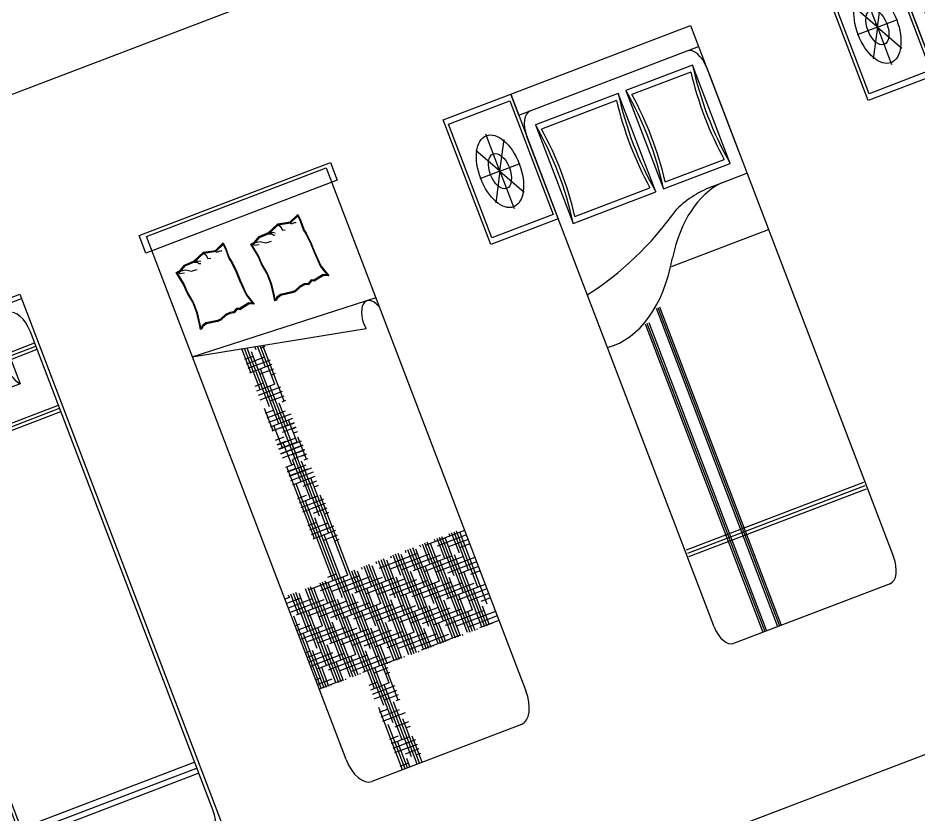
# Model space of a CAD drawing. Header units: inches. Extents: x -5597760 to 21122418, y -37133 to 23298423.
# Drawn here: x 4617833 to 6304328, y 14733832 to 16226340 of the extents above; entities that cross this region are included whole.
import ezdxf

# ---------------------------------------------------------------- set-up
doc = ezdxf.new("R2010")
doc.units = ezdxf.units.IN
doc.header["$MEASUREMENT"] = 0
doc.layers.add('www.cad-blocks.net', color=7, linetype='Continuous')

# ---------------------------------------------------------------- blocks, each defined once
blk = doc.blocks.new('A$C2C731F76')
at = {"linetype": 'Continuous'}
for p, q in [((0, 1.96, -0.3429), (1.2, 1.96, -0.3429)), ((0, 0, -0.3429), (0, 1.96, -0.3429)), ((0, 1.96, -0.3429), (1.2, 1.96, -0.3429)), ((1.2, 1.96, -0.3429), (1.2, 0, -0.3429)), ((1.2, 1.96, -0.3429), (1.2, 0, -0.3429)), ((0.0009, 1.9444, -0.3429), (1.2008, 1.9444, -0.3429)), ((1.0912, 1.9156, -0.3429), (0.1048, 1.9156, -0.3429)), ((0.1832, 1.8715, -0.3429), (0.583, 1.8715, -0.3429)), ((0.1832, 1.6771, -0.3429), (0.1832, 1.8715, -0.3429)), ((0.583, 1.8715, -0.3429), (0.583, 1.6771, -0.3429)), ((0.6136, 1.8715, -0.3429), (1.0018, 1.8715, -0.3429)), ((0.6136, 1.6771, -0.3429), (0.6136, 1.8715, -0.3429)), ((1.0018, 1.8715, -0.3429), (1.0018, 1.6771, -0.3429)), ((0.0182, 1.829, -0.3429), (0.0182, 0.1017, -0.3429)), ((1.1778, 0.1017, -0.3429), (1.1778, 1.829, -0.3429)), ((0.0182, 1.7889, -0.3429), (0.1832, 1.7889, -0.3429)), ((0.0182, 1.7774, -0.3429), (0.1832, 1.7774, -0.3429)), ((0.0182, 1.7658, -0.3429), (0.1832, 1.7658, -0.3429)), ((0.583, 1.7889, -0.3429), (0.6136, 1.7889, -0.3429)), ((0.583, 1.7774, -0.3429), (0.6136, 1.7774, -0.3429)), ((0.583, 1.7658, -0.3429), (0.6136, 1.7658, -0.3429)), ((1.0018, 1.7889, -0.3429), (1.1778, 1.7889, -0.3429)), ((1.0018, 1.7774, -0.3429), (1.1778, 1.7774, -0.3429)), ((1.0018, 1.7658, -0.3429), (1.1778, 1.7658, -0.3429)), ((0.583, 1.6771, -0.3429), (0.1832, 1.6771, -0.3429)), ((1.0018, 1.6771, -0.3429), (0.6136, 1.6771, -0.3429)), ((0.0182, 1.5643, -0.3429), (1.1778, 1.5643, -0.3429)), ((0.0182, 1.5527, -0.3429), (1.1778, 1.5527, -0.3429)), ((0.0182, 1.5412, -0.3429), (1.1778, 1.5412, -0.3429)), ((1.1778, 0.2737, -0.3429), (0.0182, 0.2737, -0.3429)), ((1.1778, 0.2528, -0.3429), (0.0182, 0.2528, -0.3429)), ((1.1778, 0.234, -0.3429), (0.0182, 0.234, -0.3429)), ((0.1048, 0.0151, -0.3429), (1.0912, 0.0151, -0.3429)), ((1.2, 0, -0.3429), (0, 0, -0.3429))]:
    blk.add_line(p, q, dxfattribs=at)
for centre, start, end in [((0.1048, 1.829, -0.3429), 90, 180), ((1.0912, 1.829, -0.3429), 0, 90), ((0.1048, 0.1017, -0.3429), 180, 270), ((1.0912, 0.1017, -0.3429), 270, 0)]:
    blk.add_arc(centre, 0.0866, start, end, dxfattribs=at)
for centre, start, end in [((0.1162, 1.7743, -0.3429), 304.5987, 55.4013), ((0.6501, 1.7743, -0.3429), 124.5987, 235.4013), ((0.5465, 1.7743, -0.3429), 304.5987, 55.4013), ((1.0689, 1.7743, -0.3429), 124.5987, 235.4013)]:
    blk.add_arc(centre, 0.1181, start, end)
blk = doc.blocks.new('A$C216962CD')
at = {"linetype": 'ByBlock'}
for p, q in [((0, 1.5502), (0, 2.0002)), ((0, 2.0002), (0.45, 2.0002)), ((0.45, 1.924), (0.45, 2.0002)), ((0.45, 2.0002), (0.45, 1.5502)), ((0.45, 2.0002), (1.6506, 2.0002)), ((1.6506, 2.0002), (1.6506, 1.5502)), ((0.45, 1.924), (1.6506, 1.924)), ((0.5262, 1.8732), (0.5262, 1.5176)), ((1.0785, 1.8732), (0.5262, 1.8732)), ((1.0785, 1.5176), (1.0785, 1.8732)), ((1.1293, 1.8732), (1.1293, 1.5176)), ((1.5744, 1.8732), (1.1293, 1.8732)), ((1.5744, 1.5176), (1.5744, 1.8732)), ((0.45, 0.0762), (0.45, 1.8478)), ((1.6506, 1.8478), (1.6506, 0.08)), ((0.45, 1.5502), (0, 1.5502)), ((0.5262, 1.5176), (1.0785, 1.5176)), ((1.1293, 1.5176), (1.5744, 1.5176)), ((1.4247, 1.4668), (1.6506, 1.4668)), ((1.0023, 1.2636), (1.6506, 1.2636)), ((1.5706, 0), (0.5262, 0))]:
    blk.add_line(p, q, dxfattribs=at)
for p, q in [((0.02, 1.5702), (0.02, 1.9802)), ((0.02, 1.9802), (0.43, 1.9802)), ((0.43, 1.9802), (0.43, 1.5702)), ((0.216, 1.7702), (0.216, 1.9046)), ((0.216, 1.7702), (0.121, 1.8652)), ((0.216, 1.7702), (0.3111, 1.8652)), ((1.0524, 1.8532), (0.5523, 1.8532)), ((1.5483, 1.8532), (1.1554, 1.8532)), ((0.216, 1.7702), (0.0817, 1.7702)), ((0.216, 1.7702), (0.121, 1.6752)), ((0.216, 1.7702), (0.216, 1.6358)), ((0.216, 1.7702), (0.3504, 1.7702)), ((0.216, 1.7702), (0.3111, 1.6752)), ((0.43, 1.5702), (0.02, 1.5702)), ((0.5523, 1.5376), (1.0524, 1.5376)), ((1.1554, 1.5376), (1.5483, 1.5376))]:
    blk.add_line(p, q)
at = {"linetype": 'Continuous'}
for p, q in [((0.8202, 1.1507), (0.8202, 0)), ((0.8322, 1.1507), (0.8322, 0)), ((0.8442, 1.1507), (0.8442, 0)), ((0.722, 1.1146), (0.722, 0)), ((0.734, 1.1146), (0.734, 0)), ((0.746, 1.1146), (0.746, 0)), ((0.4599, 0.3521), (1.6437, 0.3521)), ((0.4599, 0.3401), (1.6437, 0.3401)), ((0.4599, 0.3281), (1.6437, 0.3281))]:
    blk.add_line(p, q, dxfattribs=at)
for radius in [0.1285, 0.0628]:
    blk.add_circle((0.216, 1.7702), radius)
at = {"linetype": 'ByBlock'}
for centre, radius, start, end in [((0.5262, 1.8478), 0.0762, 90, 180), ((1.5744, 1.8478), 0.0762, 0, 90), ((-0.0834, 1.6954), 0.635, 343.7398, 16.2602), ((1.6881, 1.6954), 0.635, 163.7398, 196.2602), ((0.5197, 1.6954), 0.635, 343.7398, 16.2602), ((2.184, 1.6954), 0.635, 163.7398, 196.2602), ((1.5209, 0.6982), 0.7696, 92.9261, 129.8555), ((1.4243, 0.2475), 1.2193, 89.9814, 102.4667), ((0.1309, 4.3115), 3.0525, 275.9977, 289.7225), ((0.4856, 1.9017), 0.8181, 267.5082, 311.5038), ((0.5262, 0.0762), 0.0762, 180, 270), ((1.5706, 0.08), 0.08, 270, 0)]:
    blk.add_arc(centre, radius, start, end, dxfattribs=at)
for centre, start, end in [((-0.0834, 1.6954), 346.0594, 13.9406), ((1.6881, 1.6954), 166.0594, 193.9406), ((0.5197, 1.6954), 346.0594, 13.9406), ((2.184, 1.6954), 166.0594, 193.9406)]:
    blk.add_arc(centre, 0.655, start, end)
blk = doc.blocks.new('A$C7ABD7EB7')
for p, q in [((0, 1.9383, -0.1688), (0, 2.0017, -0.1688)), ((0, 2.0017, -0.1688), (1.2762, 2.0017, -0.1688)), ((0.0396, 0.1, -0.1688), (0.0396, 1.99, -0.1688)), ((0.0396, 1.99, -0.1688), (1.2396, 1.99, -0.1688)), ((1.2396, 1.99, -0.1688), (1.2396, 0.1, -0.1688)), ((1.2762, 2.0017, -0.1688), (1.2762, 1.9383, -0.1688)), ((1.2762, 1.9383, -0.1688), (0, 1.9383, -0.1688)), ((0.1988, 1.854, -0.1688), (0.2641, 1.8555, -0.1688)), ((0.2641, 1.8555, -0.1688), (0.3369, 1.8719, -0.1688)), ((0.2645, 1.852, -0.1688), (0.3371, 1.8683, -0.1688)), ((0.3369, 1.8719, -0.1688), (0.4125, 1.863, -0.1688)), ((0.337, 1.8666, -0.1688), (0.3451, 1.8612, -0.1688)), ((0.3371, 1.8683, -0.1688), (0.4127, 1.8594, -0.1688)), ((0.3451, 1.8612, -0.1688), (0.3491, 1.8465, -0.1688)), ((0.4068, 1.8612, -0.1688), (0.4162, 1.8559, -0.1688)), ((0.4125, 1.863, -0.1688), (0.4733, 1.877, -0.1688)), ((0.4127, 1.8594, -0.1688), (0.4705, 1.8727, -0.1688)), ((0.4162, 1.8559, -0.1688), (0.4417, 1.8559, -0.1688)), ((0.4417, 1.8559, -0.1688), (0.4444, 1.8518, -0.1688)), ((0.4705, 1.8727, -0.1688), (0.4734, 1.8564, -0.1688)), ((0.4734, 1.8564, -0.1688), (0.4719, 1.8194, -0.1688)), ((0.4733, 1.877, -0.1688), (0.477, 1.8567, -0.1688)), ((0.477, 1.8567, -0.1688), (0.4755, 1.8201, -0.1688)), ((0.6956, 1.854, -0.1688), (0.761, 1.8555, -0.1688)), ((0.761, 1.8555, -0.1688), (0.8338, 1.8719, -0.1688)), ((0.7614, 1.852, -0.1688), (0.834, 1.8683, -0.1688)), ((0.8338, 1.8719, -0.1688), (0.9093, 1.863, -0.1688)), ((0.8339, 1.8666, -0.1688), (0.8419, 1.8612, -0.1688)), ((0.834, 1.8683, -0.1688), (0.9095, 1.8594, -0.1688)), ((0.8419, 1.8612, -0.1688), (0.846, 1.8465, -0.1688)), ((0.9037, 1.8612, -0.1688), (0.9131, 1.8559, -0.1688)), ((0.9093, 1.863, -0.1688), (0.9701, 1.877, -0.1688)), ((0.9095, 1.8594, -0.1688), (0.9673, 1.8727, -0.1688)), ((0.9131, 1.8559, -0.1688), (0.9386, 1.8559, -0.1688)), ((0.9386, 1.8559, -0.1688), (0.9413, 1.8518, -0.1688)), ((0.9673, 1.8727, -0.1688), (0.9703, 1.8564, -0.1688)), ((0.9703, 1.8564, -0.1688), (0.9688, 1.8194, -0.1688)), ((0.9701, 1.877, -0.1688), (0.9738, 1.8567, -0.1688)), ((0.9738, 1.8567, -0.1688), (0.9724, 1.8201, -0.1688)), ((0.1337, 1.8404, -0.1688), (0.1602, 1.8422, -0.1688)), ((0.1499, 1.7935, -0.1688), (0.1337, 1.8404, -0.1688)), ((0.1386, 1.8372, -0.1688), (0.1608, 1.8386, -0.1688)), ((0.1534, 1.7942, -0.1688), (0.1386, 1.8372, -0.1688)), ((0.1505, 1.8384, -0.1688), (0.1505, 1.833, -0.1688)), ((0.1505, 1.833, -0.1688), (0.1814, 1.829, -0.1688)), ((0.1602, 1.8422, -0.1688), (0.1988, 1.854, -0.1688)), ((0.1608, 1.8386, -0.1688), (0.1993, 1.8505, -0.1688)), ((0.1656, 1.8401, -0.1688), (0.1948, 1.8371, -0.1688)), ((0.1948, 1.8371, -0.1688), (0.2243, 1.8263, -0.1688)), ((0.1993, 1.8505, -0.1688), (0.2645, 1.852, -0.1688)), ((0.2243, 1.8263, -0.1688), (0.2619, 1.825, -0.1688)), ((0.2511, 1.8532, -0.1688), (0.2793, 1.8478, -0.1688)), ((0.2713, 1.8518, -0.1688), (0.286, 1.8518, -0.1688)), ((0.2793, 1.8478, -0.1688), (0.286, 1.8411, -0.1688)), ((0.286, 1.8518, -0.1688), (0.3021, 1.8465, -0.1688)), ((0.286, 1.8411, -0.1688), (0.2968, 1.8398, -0.1688)), ((0.3491, 1.8465, -0.1688), (0.3666, 1.8438, -0.1688)), ((0.6306, 1.8404, -0.1688), (0.657, 1.8422, -0.1688)), ((0.6468, 1.7935, -0.1688), (0.6306, 1.8404, -0.1688)), ((0.6355, 1.8372, -0.1688), (0.6577, 1.8386, -0.1688)), ((0.6503, 1.7942, -0.1688), (0.6355, 1.8372, -0.1688)), ((0.6473, 1.8384, -0.1688), (0.6473, 1.833, -0.1688)), ((0.6473, 1.833, -0.1688), (0.6782, 1.829, -0.1688)), ((0.657, 1.8422, -0.1688), (0.6956, 1.854, -0.1688)), ((0.6577, 1.8386, -0.1688), (0.6962, 1.8505, -0.1688)), ((0.6625, 1.8401, -0.1688), (0.6916, 1.8371, -0.1688)), ((0.6916, 1.8371, -0.1688), (0.7212, 1.8263, -0.1688)), ((0.6962, 1.8505, -0.1688), (0.7614, 1.852, -0.1688)), ((0.7212, 1.8263, -0.1688), (0.7587, 1.825, -0.1688)), ((0.748, 1.8532, -0.1688), (0.7762, 1.8478, -0.1688)), ((0.7681, 1.8518, -0.1688), (0.7829, 1.8518, -0.1688)), ((0.7762, 1.8478, -0.1688), (0.7829, 1.8411, -0.1688)), ((0.7829, 1.8518, -0.1688), (0.799, 1.8465, -0.1688)), ((0.7829, 1.8411, -0.1688), (0.7936, 1.8398, -0.1688)), ((0.846, 1.8465, -0.1688), (0.8634, 1.8438, -0.1688)), ((0.1549, 1.7645, -0.1688), (0.1534, 1.7942, -0.1688)), ((0.4719, 1.8194, -0.1688), (0.4779, 1.8075, -0.1688)), ((0.4755, 1.8201, -0.1688), (0.4813, 1.8086, -0.1688)), ((0.4779, 1.8075, -0.1688), (0.4838, 1.769, -0.1688)), ((0.4813, 1.8086, -0.1688), (0.4873, 1.7693, -0.1688)), ((0.6518, 1.7645, -0.1688), (0.6503, 1.7942, -0.1688)), ((0.9688, 1.8194, -0.1688), (0.9747, 1.8075, -0.1688)), ((0.9724, 1.8201, -0.1688), (0.9781, 1.8086, -0.1688)), ((0.9747, 1.8075, -0.1688), (0.9806, 1.769, -0.1688)), ((0.9781, 1.8086, -0.1688), (0.9842, 1.7693, -0.1688)), ((0.1514, 1.7639, -0.1688), (0.1499, 1.7935, -0.1688)), ((0.1632, 1.7269, -0.1688), (0.1514, 1.7639, -0.1688)), ((0.1668, 1.7275, -0.1688), (0.1549, 1.7645, -0.1688)), ((0.4838, 1.769, -0.1688), (0.4853, 1.7393, -0.1688)), ((0.4873, 1.7693, -0.1688), (0.4888, 1.7396, -0.1688)), ((0.6482, 1.7639, -0.1688), (0.6468, 1.7935, -0.1688)), ((0.6601, 1.7269, -0.1688), (0.6482, 1.7639, -0.1688)), ((0.6636, 1.7275, -0.1688), (0.6518, 1.7645, -0.1688)), ((0.9806, 1.769, -0.1688), (0.9821, 1.7393, -0.1688)), ((0.9842, 1.7693, -0.1688), (0.9857, 1.7396, -0.1688)), ((0.4853, 1.7393, -0.1688), (0.4912, 1.6859, -0.1688)), ((0.4888, 1.7396, -0.1688), (0.4946, 1.687, -0.1688)), ((0.9821, 1.7393, -0.1688), (0.9881, 1.6859, -0.1688)), ((0.9857, 1.7396, -0.1688), (0.9915, 1.687, -0.1688)), ((0.1639, 1.6885, -0.1688), (0.1632, 1.7269, -0.1688)), ((0.1675, 1.6881, -0.1688), (0.1668, 1.7275, -0.1688)), ((0.6608, 1.6885, -0.1688), (0.6601, 1.7269, -0.1688)), ((0.6644, 1.6881, -0.1688), (0.6636, 1.7275, -0.1688)), ((0.1541, 1.6491, -0.1688), (0.1639, 1.6885, -0.1688)), ((0.1575, 1.6481, -0.1688), (0.1675, 1.6881, -0.1688)), ((0.4912, 1.6859, -0.1688), (0.5105, 1.6518, -0.1688)), ((0.4946, 1.687, -0.1688), (0.5177, 1.6462, -0.1688)), ((0.6509, 1.6491, -0.1688), (0.6608, 1.6885, -0.1688)), ((0.6544, 1.6481, -0.1688), (0.6644, 1.6881, -0.1688)), ((0.9881, 1.6859, -0.1688), (1.0073, 1.6518, -0.1688)), ((0.9915, 1.687, -0.1688), (1.0145, 1.6462, -0.1688)), ((0.1485, 1.632, -0.1688), (0.1541, 1.6491, -0.1688)), ((0.1534, 1.6355, -0.1688), (0.1575, 1.6481, -0.1688)), ((0.1949, 1.6459, -0.1688), (0.1682, 1.6415, -0.1688)), ((0.195, 1.6423, -0.1688), (0.1693, 1.638, -0.1688)), ((0.2675, 1.64, -0.1688), (0.1949, 1.6459, -0.1688)), ((0.2673, 1.6364, -0.1688), (0.195, 1.6423, -0.1688)), ((0.3268, 1.6489, -0.1688), (0.2868, 1.64, -0.1688)), ((0.3272, 1.6453, -0.1688), (0.2871, 1.6364, -0.1688)), ((0.3564, 1.6504, -0.1688), (0.3268, 1.6489, -0.1688)), ((0.3562, 1.6468, -0.1688), (0.3272, 1.6453, -0.1688)), ((0.3804, 1.6438, -0.1688), (0.3562, 1.6468, -0.1688)), ((0.3801, 1.6474, -0.1688), (0.3564, 1.6504, -0.1688)), ((0.4053, 1.6548, -0.1688), (0.3801, 1.6474, -0.1688)), ((0.4053, 1.6511, -0.1688), (0.3804, 1.6438, -0.1688)), ((0.4216, 1.6504, -0.1688), (0.4053, 1.6548, -0.1688)), ((0.4213, 1.6468, -0.1688), (0.4053, 1.6511, -0.1688)), ((0.488, 1.6542, -0.1688), (0.4213, 1.6468, -0.1688)), ((0.4882, 1.6578, -0.1688), (0.4216, 1.6504, -0.1688)), ((0.5177, 1.6462, -0.1688), (0.488, 1.6542, -0.1688)), ((0.5105, 1.6518, -0.1688), (0.4882, 1.6578, -0.1688)), ((0.6454, 1.632, -0.1688), (0.6509, 1.6491, -0.1688)), ((0.6503, 1.6355, -0.1688), (0.6544, 1.6481, -0.1688)), ((0.6918, 1.6459, -0.1688), (0.6651, 1.6415, -0.1688)), ((0.6919, 1.6423, -0.1688), (0.6662, 1.638, -0.1688)), ((0.7644, 1.64, -0.1688), (0.6918, 1.6459, -0.1688)), ((0.7642, 1.6364, -0.1688), (0.6919, 1.6423, -0.1688)), ((0.8236, 1.6489, -0.1688), (0.7836, 1.64, -0.1688)), ((0.8241, 1.6453, -0.1688), (0.784, 1.6364, -0.1688)), ((0.8532, 1.6504, -0.1688), (0.8236, 1.6489, -0.1688)), ((0.8531, 1.6468, -0.1688), (0.8241, 1.6453, -0.1688)), ((0.8772, 1.6438, -0.1688), (0.8531, 1.6468, -0.1688)), ((0.8769, 1.6474, -0.1688), (0.8532, 1.6504, -0.1688)), ((0.9021, 1.6548, -0.1688), (0.8769, 1.6474, -0.1688)), ((0.9022, 1.6511, -0.1688), (0.8772, 1.6438, -0.1688)), ((0.9184, 1.6504, -0.1688), (0.9021, 1.6548, -0.1688)), ((0.9181, 1.6468, -0.1688), (0.9022, 1.6511, -0.1688)), ((0.9848, 1.6542, -0.1688), (0.9181, 1.6468, -0.1688)), ((0.9851, 1.6578, -0.1688), (0.9184, 1.6504, -0.1688)), ((1.0145, 1.6462, -0.1688), (0.9848, 1.6542, -0.1688)), ((1.0073, 1.6518, -0.1688), (0.9851, 1.6578, -0.1688)), ((0.1572, 1.632, -0.1688), (0.1485, 1.632, -0.1688)), ((0.1564, 1.6355, -0.1688), (0.1534, 1.6355, -0.1688)), ((0.1682, 1.6415, -0.1688), (0.1564, 1.6355, -0.1688)), ((0.1693, 1.638, -0.1688), (0.1572, 1.632, -0.1688)), ((0.2871, 1.6364, -0.1688), (0.2673, 1.6364, -0.1688)), ((0.2868, 1.64, -0.1688), (0.2675, 1.64, -0.1688)), ((0.6541, 1.632, -0.1688), (0.6454, 1.632, -0.1688)), ((0.6532, 1.6355, -0.1688), (0.6503, 1.6355, -0.1688)), ((0.6651, 1.6415, -0.1688), (0.6532, 1.6355, -0.1688)), ((0.6662, 1.638, -0.1688), (0.6541, 1.632, -0.1688)), ((0.784, 1.6364, -0.1688), (0.7642, 1.6364, -0.1688)), ((0.7836, 1.64, -0.1688), (0.7644, 1.64, -0.1688)), ((0.0393, 1.5548, -0.1688), (1.1151, 1.4351, -0.1688)), ((0.0393, 1.5548, -0.1688), (1.2421, 1.5208, -0.1688)), ((0.3459, 1.435, -0.1688), (0.3459, 1.5207, -0.1688)), ((0.3621, 1.37, -0.1688), (0.3621, 1.5189, -0.1688)), ((0.3784, 1.305, -0.1688), (0.3784, 1.5171, -0.1688)), ((0.3946, 1.24, -0.1688), (0.3946, 1.5, -0.1688)), ((0.4271, 1.5, -0.1688), (0.4271, 1.5116, -0.1688)), ((0.4434, 1.435, -0.1688), (0.4434, 1.5098, -0.1688)), ((0.4596, 1.37, -0.1688), (0.4596, 1.508, -0.1688)), ((0.4856, 1.5, -0.1688), (0.4596, 1.5, -0.1688)), ((0.4759, 1.305, -0.1688), (0.4759, 1.5062, -0.1688)), ((0.3946, 1.4837, -0.1688), (0.3369, 1.4837, -0.1688)), ((0.4596, 1.4675, -0.1688), (0.3369, 1.4675, -0.1688)), ((0.4856, 1.4512, -0.1688), (0.3369, 1.4512, -0.1688)), ((0.4856, 1.435, -0.1688), (0.3369, 1.435, -0.1688)), ((0.4109, 1.175, -0.1688), (0.4109, 1.435, -0.1688)), ((0.4857, 1.4187, -0.1688), (0.3946, 1.4187, -0.1688)), ((0.4857, 1.4025, -0.1688), (0.4596, 1.4025, -0.1688)), ((0.3946, 1.3862, -0.1688), (0.3369, 1.3862, -0.1688)), ((0.4596, 1.37, -0.1688), (0.3369, 1.37, -0.1688)), ((0.4271, 1.11, -0.1688), (0.4271, 1.37, -0.1688)), ((0.4857, 1.3537, -0.1688), (0.3369, 1.3537, -0.1688)), ((0.4857, 1.3375, -0.1688), (0.3368, 1.3375, -0.1688)), ((0.4857, 1.3212, -0.1688), (0.3946, 1.3212, -0.1688)), ((0.3946, 1.2887, -0.1688), (0.3368, 1.2887, -0.1688)), ((0.3459, 1.225, -0.1688), (0.3459, 1.305, -0.1688)), ((0.4434, 1.225, -0.1688), (0.4434, 1.305, -0.1688)), ((0.4858, 1.305, -0.1688), (0.4596, 1.305, -0.1688)), ((0.4596, 1.2725, -0.1688), (0.3368, 1.2725, -0.1688)), ((0.4858, 1.2562, -0.1688), (0.3368, 1.2562, -0.1688)), ((0.486, 1.225, -0.1688), (0.3367, 1.225, -0.1688)), ((0.4858, 1.24, -0.1688), (0.3368, 1.24, -0.1688)), ((0.3621, 1.16, -0.1688), (0.3621, 1.24, -0.1688)), ((0.4858, 1.2237, -0.1688), (0.3946, 1.2237, -0.1688)), ((0.4109, 0.965, -0.1688), (0.4109, 1.225, -0.1688)), ((0.4596, 1.16, -0.1688), (0.4596, 1.24, -0.1688)), ((0.3946, 1.1912, -0.1688), (0.3368, 1.1912, -0.1688)), ((0.486, 1.2087, -0.1688), (0.3946, 1.2087, -0.1688)), ((0.4859, 1.2075, -0.1688), (0.4596, 1.2075, -0.1688)), ((0.486, 1.1925, -0.1688), (0.4596, 1.1925, -0.1688)), ((0.3946, 1.1762, -0.1688), (0.3367, 1.1762, -0.1688)), ((0.4596, 1.16, -0.1688), (0.3367, 1.16, -0.1688)), ((0.4596, 1.175, -0.1688), (0.3368, 1.175, -0.1688)), ((0.4859, 1.1587, -0.1688), (0.3368, 1.1587, -0.1688)), ((0.3784, 1.095, -0.1688), (0.3784, 1.175, -0.1688)), ((0.4271, 0.9, -0.1688), (0.4271, 1.16, -0.1688)), ((0.4759, 1.095, -0.1688), (0.4759, 1.175, -0.1688)), ((0.4861, 1.1275, -0.1688), (0.3366, 1.1275, -0.1688)), ((0.4861, 1.1437, -0.1688), (0.3367, 1.1437, -0.1688)), ((0.4859, 1.1425, -0.1688), (0.3367, 1.1425, -0.1688)), ((0.4859, 1.1262, -0.1688), (0.3946, 1.1262, -0.1688)), ((0.3459, 0.835, -0.1688), (0.3459, 1.095, -0.1688)), ((0.4861, 1.1112, -0.1688), (0.3946, 1.1112, -0.1688)), ((0.3946, 1.03, -0.1688), (0.3946, 1.11, -0.1688)), ((0.4434, 0.835, -0.1688), (0.4434, 1.095, -0.1688)), ((0.486, 1.11, -0.1688), (0.4596, 1.11, -0.1688)), ((0.4861, 1.095, -0.1688), (0.4596, 1.095, -0.1688)), ((0.3946, 1.0787, -0.1688), (0.3366, 1.0787, -0.1688)), ((0.3946, 1.0937, -0.1688), (0.3367, 1.0937, -0.1688)), ((0.4596, 1.0775, -0.1688), (0.3367, 1.0775, -0.1688)), ((0.4596, 1.0625, -0.1688), (0.3366, 1.0625, -0.1688)), ((0.4862, 1.0462, -0.1688), (0.3366, 1.0462, -0.1688)), ((0.486, 1.0612, -0.1688), (0.3367, 1.0612, -0.1688)), ((0.4862, 1.03, -0.1688), (0.3366, 1.03, -0.1688)), ((0.3621, 0.68, -0.1688), (0.3621, 1.03, -0.1688)), ((0.4862, 1.0137, -0.1688), (0.3946, 1.0137, -0.1688)), ((0.4596, 0.68, -0.1688), (0.4596, 1.03, -0.1688)), ((0.3946, 0.9812, -0.1688), (0.3366, 0.9812, -0.1688)), ((0.4862, 0.9975, -0.1688), (0.4596, 0.9975, -0.1688)), ((0.4596, 0.965, -0.1688), (0.3366, 0.965, -0.1688)), ((0.4863, 0.9487, -0.1688), (0.3366, 0.9487, -0.1688)), ((0.3784, 0.615, -0.1688), (0.3784, 0.965, -0.1688)), ((0.4759, 0.615, -0.1688), (0.4759, 0.965, -0.1688)), ((0.4863, 0.9325, -0.1688), (0.3365, 0.9325, -0.1688)), ((0.4863, 0.9162, -0.1688), (0.3946, 0.9162, -0.1688)), ((0.3946, 0.8837, -0.1688), (0.3365, 0.8837, -0.1688)), ((0.3946, 0.55, -0.1688), (0.3946, 0.9, -0.1688)), ((0.4863, 0.9, -0.1688), (0.4596, 0.9, -0.1688)), ((0.4596, 0.8675, -0.1688), (0.3365, 0.8675, -0.1688)), ((0.4864, 0.8512, -0.1688), (0.3365, 0.8512, -0.1688)), ((0.4864, 0.835, -0.1688), (0.3365, 0.835, -0.1688)), ((0.4109, 0.485, -0.1688), (0.4109, 0.835, -0.1688)), ((0.4864, 0.8187, -0.1688), (0.3946, 0.8187, -0.1688)), ((0.4864, 0.8025, -0.1688), (0.4596, 0.8025, -0.1688)), ((0.0696, 0.68, -0.1688), (0.0396, 0.68, -0.1688)), ((0.0696, 0.68, -0.1688), (0.0696, 0.6877, -0.1688)), ((0.0859, 0.615, -0.1688), (0.0859, 0.6877, -0.1688)), ((0.1021, 0.55, -0.1688), (0.1021, 0.6877, -0.1688)), ((0.1184, 0.485, -0.1688), (0.1184, 0.6877, -0.1688)), ((0.1346, 0.42, -0.1688), (0.1346, 0.68, -0.1688)), ((0.1834, 0.615, -0.1688), (0.1834, 0.6877, -0.1688)), ((0.1996, 0.55, -0.1688), (0.1996, 0.6877, -0.1688)), ((0.4596, 0.68, -0.1688), (0.1996, 0.68, -0.1688)), ((0.2159, 0.485, -0.1688), (0.2159, 0.6877, -0.1688)), ((0.2321, 0.42, -0.1688), (0.2321, 0.68, -0.1688)), ((0.2809, 0.615, -0.1688), (0.2809, 0.6877, -0.1688)), ((0.2971, 0.55, -0.1688), (0.2971, 0.6877, -0.1688)), ((0.3134, 0.485, -0.1688), (0.3134, 0.6877, -0.1688)), ((0.3296, 0.42, -0.1688), (0.3296, 0.68, -0.1688)), ((0.3946, 0.6962, -0.1688), (0.3365, 0.6962, -0.1688)), ((0.4271, 0.42, -0.1688), (0.4271, 0.68, -0.1688)), ((0.4921, 0.55, -0.1688), (0.4921, 0.6877, -0.1688)), ((0.5084, 0.485, -0.1688), (0.5084, 0.6877, -0.1688)), ((0.5246, 0.42, -0.1688), (0.5246, 0.68, -0.1688)), ((0.5571, 0.68, -0.1688), (0.5571, 0.6877, -0.1688)), ((0.5734, 0.615, -0.1688), (0.5734, 0.6877, -0.1688)), ((0.5896, 0.55, -0.1688), (0.5896, 0.6877, -0.1688)), ((0.6059, 0.485, -0.1688), (0.6059, 0.6877, -0.1688)), ((0.6221, 0.42, -0.1688), (0.6221, 0.68, -0.1688)), ((0.6546, 0.68, -0.1688), (0.6546, 0.6877, -0.1688)), ((0.6709, 0.615, -0.1688), (0.6709, 0.6877, -0.1688)), ((0.6871, 0.55, -0.1688), (0.6871, 0.6877, -0.1688)), ((0.7034, 0.485, -0.1688), (0.7034, 0.6877, -0.1688)), ((0.7196, 0.42, -0.1688), (0.7196, 0.68, -0.1688)), ((0.7521, 0.68, -0.1688), (0.7521, 0.6877, -0.1688)), ((0.7684, 0.615, -0.1688), (0.7684, 0.6877, -0.1688)), ((0.7846, 0.55, -0.1688), (0.7846, 0.6877, -0.1688)), ((0.8009, 0.485, -0.1688), (0.8009, 0.6877, -0.1688)), ((0.8171, 0.42, -0.1688), (0.8171, 0.68, -0.1688)), ((0.8496, 0.68, -0.1688), (0.8496, 0.6877, -0.1688)), ((0.8659, 0.615, -0.1688), (0.8659, 0.6877, -0.1688)), ((0.8821, 0.55, -0.1688), (0.8821, 0.6877, -0.1688)), ((0.8984, 0.485, -0.1688), (0.8984, 0.6877, -0.1688)), ((0.9146, 0.42, -0.1688), (0.9146, 0.68, -0.1688)), ((0.9471, 0.68, -0.1688), (0.9471, 0.6877, -0.1688)), ((0.9634, 0.615, -0.1688), (0.9634, 0.6877, -0.1688)), ((0.9796, 0.55, -0.1688), (0.9796, 0.6877, -0.1688)), ((1.2396, 0.68, -0.1688), (0.9796, 0.68, -0.1688)), ((0.9959, 0.485, -0.1688), (0.9959, 0.6877, -0.1688)), ((1.0121, 0.42, -0.1688), (1.0121, 0.68, -0.1688)), ((1.0446, 0.68, -0.1688), (1.0446, 0.6877, -0.1688)), ((1.0609, 0.615, -0.1688), (1.0609, 0.6877, -0.1688)), ((1.0771, 0.55, -0.1688), (1.0771, 0.6877, -0.1688)), ((1.0934, 0.485, -0.1688), (1.0934, 0.6877, -0.1688)), ((1.1096, 0.42, -0.1688), (1.1096, 0.68, -0.1688)), ((1.1421, 0.68, -0.1688), (1.1421, 0.6877, -0.1688)), ((1.1584, 0.615, -0.1688), (1.1584, 0.6877, -0.1688)), ((1.1746, 0.55, -0.1688), (1.1746, 0.6877, -0.1688)), ((1.1909, 0.485, -0.1688), (1.1909, 0.6877, -0.1688)), ((1.2071, 0.42, -0.1688), (1.2071, 0.68, -0.1688)), ((0.1346, 0.6637, -0.1688), (0.0396, 0.6637, -0.1688)), ((0.1996, 0.6475, -0.1688), (0.0396, 0.6475, -0.1688)), ((0.5246, 0.6637, -0.1688), (0.2646, 0.6637, -0.1688)), ((0.5896, 0.6475, -0.1688), (0.3296, 0.6475, -0.1688)), ((0.9146, 0.6637, -0.1688), (0.6546, 0.6637, -0.1688)), ((0.9796, 0.6475, -0.1688), (0.7196, 0.6475, -0.1688)), ((1.2396, 0.6637, -0.1688), (1.0446, 0.6637, -0.1688)), ((1.2396, 0.6475, -0.1688), (1.1096, 0.6475, -0.1688)), ((0.2646, 0.6312, -0.1688), (0.0396, 0.6312, -0.1688)), ((0.0534, 0.355, -0.1688), (0.0534, 0.615, -0.1688)), ((0.3296, 0.615, -0.1688), (0.0696, 0.615, -0.1688)), ((0.1509, 0.355, -0.1688), (0.1509, 0.615, -0.1688)), ((0.2484, 0.355, -0.1688), (0.2484, 0.615, -0.1688)), ((0.3459, 0.355, -0.1688), (0.3459, 0.615, -0.1688)), ((0.6546, 0.6312, -0.1688), (0.3946, 0.6312, -0.1688)), ((0.4434, 0.355, -0.1688), (0.4434, 0.615, -0.1688)), ((0.7196, 0.615, -0.1688), (0.4596, 0.615, -0.1688)), ((0.5409, 0.355, -0.1688), (0.5409, 0.615, -0.1688)), ((0.6384, 0.355, -0.1688), (0.6384, 0.615, -0.1688)), ((0.7359, 0.355, -0.1688), (0.7359, 0.615, -0.1688)), ((1.0446, 0.6312, -0.1688), (0.7846, 0.6312, -0.1688)), ((0.8334, 0.355, -0.1688), (0.8334, 0.615, -0.1688)), ((1.1096, 0.615, -0.1688), (0.8496, 0.615, -0.1688)), ((0.9309, 0.355, -0.1688), (0.9309, 0.615, -0.1688)), ((1.0284, 0.355, -0.1688), (1.0284, 0.615, -0.1688)), ((1.1259, 0.355, -0.1688), (1.1259, 0.615, -0.1688)), ((1.2396, 0.6312, -0.1688), (1.1746, 0.6312, -0.1688)), ((0.0696, 0.5825, -0.1688), (0.0396, 0.5825, -0.1688)), ((0.3946, 0.5987, -0.1688), (0.1346, 0.5987, -0.1688)), ((0.4596, 0.5825, -0.1688), (0.1996, 0.5825, -0.1688)), ((0.7846, 0.5987, -0.1688), (0.5246, 0.5987, -0.1688)), ((0.8496, 0.5825, -0.1688), (0.5896, 0.5825, -0.1688)), ((1.1746, 0.5987, -0.1688), (0.9146, 0.5987, -0.1688)), ((1.2396, 0.5825, -0.1688), (0.9796, 0.5825, -0.1688)), ((0.1346, 0.5662, -0.1688), (0.0396, 0.5662, -0.1688)), ((0.1996, 0.55, -0.1688), (0.0396, 0.55, -0.1688)), ((0.0696, 0.3513, -0.1688), (0.0696, 0.55, -0.1688)), ((0.1671, 0.3513, -0.1688), (0.1671, 0.55, -0.1688)), ((0.5246, 0.5662, -0.1688), (0.2646, 0.5662, -0.1688)), ((0.2646, 0.3513, -0.1688), (0.2646, 0.55, -0.1688)), ((0.5896, 0.55, -0.1688), (0.3296, 0.55, -0.1688)), ((0.3621, 0.29, -0.1688), (0.3621, 0.55, -0.1688)), ((0.4596, 0.29, -0.1688), (0.4596, 0.55, -0.1688)), ((0.5571, 0.3513, -0.1688), (0.5571, 0.55, -0.1688)), ((0.9146, 0.5662, -0.1688), (0.6546, 0.5662, -0.1688)), ((0.6546, 0.3513, -0.1688), (0.6546, 0.55, -0.1688)), ((0.9796, 0.55, -0.1688), (0.7196, 0.55, -0.1688)), ((0.7521, 0.3513, -0.1688), (0.7521, 0.55, -0.1688)), ((0.8496, 0.3513, -0.1688), (0.8496, 0.55, -0.1688)), ((0.9471, 0.3513, -0.1688), (0.9471, 0.55, -0.1688)), ((1.2396, 0.5662, -0.1688), (1.0446, 0.5662, -0.1688)), ((1.0446, 0.3513, -0.1688), (1.0446, 0.55, -0.1688)), ((1.2396, 0.55, -0.1688), (1.1096, 0.55, -0.1688)), ((1.1421, 0.3513, -0.1688), (1.1421, 0.55, -0.1688)), ((0.2646, 0.5337, -0.1688), (0.0396, 0.5337, -0.1688)), ((0.3296, 0.5175, -0.1688), (0.0696, 0.5175, -0.1688)), ((0.6546, 0.5337, -0.1688), (0.3946, 0.5337, -0.1688)), ((0.7196, 0.5175, -0.1688), (0.4596, 0.5175, -0.1688)), ((1.0446, 0.5337, -0.1688), (0.7846, 0.5337, -0.1688)), ((1.1096, 0.5175, -0.1688), (0.8496, 0.5175, -0.1688)), ((1.2396, 0.5337, -0.1688), (1.1746, 0.5337, -0.1688)), ((0.3946, 0.5012, -0.1688), (0.1346, 0.5012, -0.1688)), ((0.7846, 0.5012, -0.1688), (0.5246, 0.5012, -0.1688)), ((1.1746, 0.5012, -0.1688), (0.9146, 0.5012, -0.1688)), ((0.0696, 0.485, -0.1688), (0.0396, 0.485, -0.1688)), ((0.1346, 0.4687, -0.1688), (0.0396, 0.4687, -0.1688)), ((0.0859, 0.3513, -0.1688), (0.0859, 0.485, -0.1688)), ((0.1834, 0.3513, -0.1688), (0.1834, 0.485, -0.1688)), ((0.4596, 0.485, -0.1688), (0.1996, 0.485, -0.1688)), ((0.5246, 0.4687, -0.1688), (0.2646, 0.4687, -0.1688)), ((0.2809, 0.3513, -0.1688), (0.2809, 0.485, -0.1688)), ((0.3784, 0.225, -0.1688), (0.3784, 0.485, -0.1688)), ((0.4759, 0.225, -0.1688), (0.4759, 0.485, -0.1688)), ((0.5734, 0.3513, -0.1688), (0.5734, 0.485, -0.1688)), ((0.8496, 0.485, -0.1688), (0.5896, 0.485, -0.1688)), ((0.9146, 0.4687, -0.1688), (0.6546, 0.4687, -0.1688)), ((0.6709, 0.3513, -0.1688), (0.6709, 0.485, -0.1688)), ((0.7684, 0.3513, -0.1688), (0.7684, 0.485, -0.1688)), ((0.8659, 0.3513, -0.1688), (0.8659, 0.485, -0.1688)), ((0.9634, 0.3513, -0.1688), (0.9634, 0.485, -0.1688)), ((1.2396, 0.485, -0.1688), (0.9796, 0.485, -0.1688)), ((1.2396, 0.4687, -0.1688), (1.0446, 0.4687, -0.1688)), ((1.0609, 0.3513, -0.1688), (1.0609, 0.485, -0.1688)), ((1.1584, 0.3513, -0.1688), (1.1584, 0.485, -0.1688)), ((0.1996, 0.4525, -0.1688), (0.0396, 0.4525, -0.1688)), ((0.2646, 0.4362, -0.1688), (0.0396, 0.4362, -0.1688)), ((0.5896, 0.4525, -0.1688), (0.3296, 0.4525, -0.1688)), ((0.6546, 0.4362, -0.1688), (0.3946, 0.4362, -0.1688)), ((0.9796, 0.4525, -0.1688), (0.7196, 0.4525, -0.1688)), ((1.0446, 0.4362, -0.1688), (0.7846, 0.4362, -0.1688)), ((1.2396, 0.4525, -0.1688), (1.1096, 0.4525, -0.1688)), ((1.2396, 0.4362, -0.1688), (1.1746, 0.4362, -0.1688)), ((0.3296, 0.42, -0.1688), (0.0696, 0.42, -0.1688)), ((0.1021, 0.3513, -0.1688), (0.1021, 0.42, -0.1688)), ((0.3946, 0.4037, -0.1688), (0.1346, 0.4037, -0.1688)), ((0.1996, 0.3513, -0.1688), (0.1996, 0.42, -0.1688)), ((0.2971, 0.3513, -0.1688), (0.2971, 0.42, -0.1688)), ((0.3946, 0.16, -0.1688), (0.3946, 0.42, -0.1688)), ((0.7196, 0.42, -0.1688), (0.4596, 0.42, -0.1688)), ((0.4921, 0.3513, -0.1688), (0.4921, 0.42, -0.1688)), ((0.7846, 0.4037, -0.1688), (0.5246, 0.4037, -0.1688)), ((0.5896, 0.3513, -0.1688), (0.5896, 0.42, -0.1688)), ((0.6871, 0.3513, -0.1688), (0.6871, 0.42, -0.1688)), ((0.7846, 0.3513, -0.1688), (0.7846, 0.42, -0.1688)), ((1.1096, 0.42, -0.1688), (0.8496, 0.42, -0.1688)), ((0.8821, 0.3513, -0.1688), (0.8821, 0.42, -0.1688)), ((1.1746, 0.4037, -0.1688), (0.9146, 0.4037, -0.1688)), ((0.9796, 0.3513, -0.1688), (0.9796, 0.42, -0.1688)), ((1.0771, 0.3513, -0.1688), (1.0771, 0.42, -0.1688)), ((1.1746, 0.3513, -0.1688), (1.1746, 0.42, -0.1688)), ((0.0696, 0.3875, -0.1688), (0.0396, 0.3875, -0.1688)), ((0.1346, 0.3712, -0.1688), (0.0396, 0.3712, -0.1688)), ((0.4596, 0.3875, -0.1688), (0.1996, 0.3875, -0.1688)), ((0.5246, 0.3712, -0.1688), (0.2646, 0.3712, -0.1688)), ((0.8496, 0.3875, -0.1688), (0.5896, 0.3875, -0.1688)), ((0.9146, 0.3712, -0.1688), (0.6546, 0.3712, -0.1688)), ((1.2396, 0.3875, -0.1688), (0.9796, 0.3875, -0.1688)), ((1.2396, 0.3712, -0.1688), (1.0446, 0.3712, -0.1688)), ((0.1996, 0.355, -0.1688), (0.0396, 0.355, -0.1688)), ((0.1184, 0.3513, -0.1688), (0.1184, 0.355, -0.1688)), ((0.2159, 0.3513, -0.1688), (0.2159, 0.355, -0.1688)), ((0.3134, 0.3513, -0.1688), (0.3134, 0.355, -0.1688)), ((0.5896, 0.355, -0.1688), (0.3296, 0.355, -0.1688)), ((0.4868, 0.3387, -0.1688), (0.3946, 0.3387, -0.1688)), ((0.4109, 0.095, -0.1688), (0.4109, 0.355, -0.1688)), ((0.5084, 0.3513, -0.1688), (0.5084, 0.355, -0.1688)), ((0.6059, 0.3513, -0.1688), (0.6059, 0.355, -0.1688)), ((0.7034, 0.3513, -0.1688), (0.7034, 0.355, -0.1688)), ((0.9796, 0.355, -0.1688), (0.7196, 0.355, -0.1688)), ((0.8009, 0.3513, -0.1688), (0.8009, 0.355, -0.1688)), ((0.8984, 0.3513, -0.1688), (0.8984, 0.355, -0.1688)), ((0.9959, 0.3513, -0.1688), (0.9959, 0.355, -0.1688)), ((1.0934, 0.3513, -0.1688), (1.0934, 0.355, -0.1688)), ((1.2396, 0.355, -0.1688), (1.1096, 0.355, -0.1688)), ((1.1909, 0.3513, -0.1688), (1.1909, 0.355, -0.1688)), ((0.3946, 0.3062, -0.1688), (0.3363, 0.3062, -0.1688)), ((0.4868, 0.3225, -0.1688), (0.4596, 0.3225, -0.1688)), ((0.4596, 0.29, -0.1688), (0.3363, 0.29, -0.1688)), ((0.4869, 0.2737, -0.1688), (0.3363, 0.2737, -0.1688)), ((0.4271, 0.03, -0.1688), (0.4271, 0.29, -0.1688)), ((0.4869, 0.2575, -0.1688), (0.3362, 0.2575, -0.1688)), ((0.3459, 0, -0.1688), (0.3459, 0.225, -0.1688)), ((0.4869, 0.2412, -0.1688), (0.3946, 0.2412, -0.1688)), ((0.4434, 0, -0.1688), (0.4434, 0.225, -0.1688)), ((0.4869, 0.225, -0.1688), (0.4596, 0.225, -0.1688)), ((0.3946, 0.2087, -0.1688), (0.3362, 0.2087, -0.1688)), ((0.4596, 0.1925, -0.1688), (0.3362, 0.1925, -0.1688)), ((0.4869, 0.1762, -0.1688), (0.3362, 0.1762, -0.1688)), ((0.3621, 0, -0.1688), (0.3621, 0.16, -0.1688)), ((0.4596, 0, -0.1688), (0.4596, 0.16, -0.1688)), ((0.487, 0.1437, -0.1688), (0.3946, 0.1437, -0.1688)), ((0.487, 0.1275, -0.1688), (0.4596, 0.1275, -0.1688)), ((0.3946, 0.1112, -0.1688), (0.3362, 0.1112, -0.1688)), ((0.4596, 0.095, -0.1688), (0.3362, 0.095, -0.1688)), ((0.3784, 0, -0.1688), (0.3784, 0.095, -0.1688)), ((0.4759, 0, -0.1688), (0.4759, 0.095, -0.1688)), ((0.4871, 0.0625, -0.1688), (0.3361, 0.0625, -0.1688)), ((0.487, 0.0787, -0.1688), (0.3362, 0.0787, -0.1688)), ((0.4871, 0.0462, -0.1688), (0.3946, 0.0462, -0.1688)), ((0.3946, 0.0137, -0.1688), (0.3361, 0.0137, -0.1688)), ((0.3946, 0, -0.1688), (0.3946, 0.03, -0.1688)), ((0.4871, 0.03, -0.1688), (0.4596, 0.03, -0.1688)), ((1.1396, 0, -0.1688), (0.1396, 0, -0.1688))]:
    blk.add_line(p, q)
for centre, radius, start, end in [((1.1803, 1.4536, -0.1688), 0.0679, 33.5293, 195.8172), ((0.1396, 0.1, -0.1688), 0.1, 180, 270), ((1.1396, 0.1, -0.1688), 0.1, 270, 0)]:
    blk.add_arc(centre, radius, start, end)
blk = doc.blocks.new('A$C068671E6')
for p, q in [((0, 1.5502), (0, 2.0002)), ((0, 2.0002), (0.45, 2.0002)), ((0.02, 1.5702), (0.02, 1.9802)), ((0.02, 1.9802), (0.43, 1.9802)), ((0.43, 1.9802), (0.43, 1.5702)), ((0.45, 2.0002), (0.45, 1.5502)), ((1.9506, 2.0002), (1.9506, 1.5502)), ((2.4006, 2.0002), (1.9506, 2.0002)), ((1.9706, 1.9802), (1.9706, 1.5702)), ((2.3806, 1.9802), (1.9706, 1.9802)), ((2.3806, 1.5702), (2.3806, 1.9802)), ((2.4006, 1.5502), (2.4006, 2.0002)), ((0.216, 1.7702), (0.216, 1.9046)), ((2.1846, 1.7702), (2.1846, 1.9046)), ((0.216, 1.7702), (0.121, 1.8652)), ((0.216, 1.7702), (0.3111, 1.8652)), ((2.1846, 1.7702), (2.0895, 1.8652)), ((2.1846, 1.7702), (2.2796, 1.8652)), ((0.216, 1.7702), (0.0817, 1.7702)), ((0.216, 1.7702), (0.121, 1.6752)), ((0.216, 1.7702), (0.216, 1.6358)), ((0.216, 1.7702), (0.3111, 1.6752)), ((0.216, 1.7702), (0.3504, 1.7702)), ((2.1846, 1.7702), (2.0502, 1.7702)), ((2.1846, 1.7702), (2.0895, 1.6752)), ((2.1846, 1.7702), (2.1846, 1.6358)), ((2.1846, 1.7702), (2.3189, 1.7702)), ((2.1846, 1.7702), (2.2796, 1.6752)), ((0.43, 1.5702), (0.02, 1.5702)), ((1.9706, 1.5702), (2.3806, 1.5702)), ((0.45, 1.5502), (0, 1.5502)), ((1.9506, 1.5502), (2.4006, 1.5502))]:
    blk.add_line(p, q)
at = {"linetype": 'ByBlock'}
for p, q in [((0.45, 1.924), (0.45, 2.0002)), ((0.45, 2.0002), (1.9506, 2.0002)), ((1.9506, 1.924), (1.9506, 2.0002)), ((0.45, 1.924), (1.9506, 1.924)), ((1.1744, 1.8732), (0.5262, 1.8732)), ((0.5262, 1.8732), (0.5262, 1.5176)), ((1.1744, 1.5176), (1.1744, 1.8732)), ((1.8744, 1.8732), (1.2252, 1.8732)), ((1.2252, 1.8732), (1.2252, 1.5176)), ((1.8744, 1.5176), (1.8744, 1.8732)), ((0.45, 0.0762), (0.45, 1.8478)), ((1.9506, 1.8478), (1.9506, 0.08)), ((0.5262, 1.5176), (1.1744, 1.5176)), ((1.2252, 1.5176), (1.8744, 1.5176)), ((1.5747, 1.4668), (1.9506, 1.4668)), ((1.0982, 1.2636), (1.9506, 1.2636)), ((1.8706, 0), (0.5262, 0))]:
    blk.add_line(p, q, dxfattribs=at)
at = {"linetype": 'Continuous'}
for p, q in [((0.8202, 1.1507), (0.8202, 0)), ((0.8322, 1.1507), (0.8322, 0)), ((0.8442, 1.1507), (0.8442, 0)), ((0.722, 1.1146), (0.722, 0)), ((0.734, 1.1146), (0.734, 0)), ((0.746, 1.1146), (0.746, 0)), ((0.4599, 0.3521), (1.9437, 0.3521)), ((0.4599, 0.3401), (1.9437, 0.3401)), ((0.4599, 0.3281), (1.9437, 0.3281))]:
    blk.add_line(p, q, dxfattribs=at)
for centre, radius in [((0.216, 1.7702), 0.1285), ((2.1846, 1.7702), 0.1285), ((0.216, 1.7702), 0.0628), ((2.1846, 1.7702), 0.0628)]:
    blk.add_circle(centre, radius)
at = {"linetype": 'ByBlock'}
for centre, radius, start, end in [((0.5262, 1.8478), 0.0762, 90, 180), ((1.8744, 1.8478), 0.0762, 0, 90), ((-0.0834, 1.6954), 0.635, 343.7398, 16.2602), ((1.784, 1.6954), 0.635, 163.7398, 196.2602), ((0.6156, 1.6954), 0.635, 343.7398, 16.2602), ((2.484, 1.6954), 0.635, 163.7398, 196.2602), ((1.673, 0.534), 0.9338, 92.5398, 126.0403), ((1.5743, 0.2475), 1.2193, 89.9814, 102.4667), ((0.0692, 5.6598), 4.4006, 274.9624, 286.3911), ((0.4931, 2.1535), 1.07, 267.6917, 306.1059), ((0.5262, 0.0762), 0.0762, 180, 270), ((1.8706, 0.08), 0.08, 270, 0)]:
    blk.add_arc(centre, radius, start, end, dxfattribs=at)
blk = doc.blocks.new('format')
at = {"color": 155, "true_color": 0x546d8e}
for p, q in [((47364.4, 33605.8), (110172.9, 33605.8)), ((47364.4, 30425.3), (110172.9, 30425.3))]:
    blk.add_line(p, q, dxfattribs=at)
blk = doc.blocks.new('01-01-cad-blocks-net-beds')
at = {"xscale": 1000, "yscale": 1000, "zscale": 1000}
for name, p in [('A$C7ABD7EB7', (33863, 21522.7, 168.8)), ('A$C216962CD', (35891.9, 21522.7)), ('A$C068671E6', (38411.2, 21522.7)), ('A$C2C731F76', (31837, 21522.7, 342.9))]:
    blk.add_blockref(name, p, dxfattribs=at)
at = {"layer": 'www.cad-blocks.net'}
blk.add_blockref('format', (-41848.5, -9482.9), dxfattribs=at)

msp = doc.modelspace()

# ---------------------------------------------------------------- block references
at = {"xscale": 300.1938731896516, "yscale": 554.7683964805537, "zscale": 300.1938731896516, "rotation": 20.89932353322971}
msp.add_blockref('01-01-cad-blocks-net-beds', (3466.3, 689.2), dxfattribs=at)

doc.saveas('drawing.dxf')
